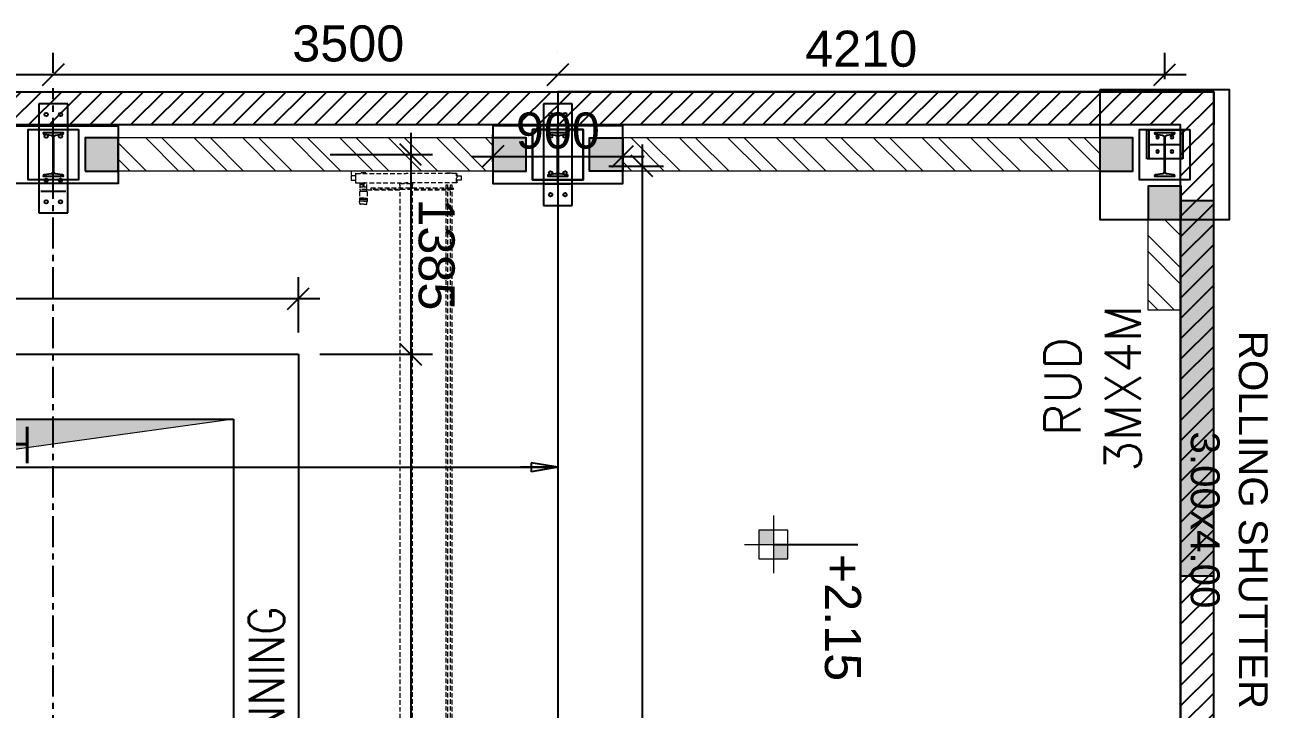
# Model space of a CAD drawing. Header units: millimetres. Extents: x -1427 to 62750, y 0 to 21191.
# Drawn here: x 54001 to 62626, y 14274 to 19020 of the extents above; entities that cross this region are included whole.
import ezdxf

# ---------------------------------------------------------------- set-up
doc = ezdxf.new("R2010")
doc.units = ezdxf.units.MM
doc.header["$MEASUREMENT"] = 0
for name, pattern in [('CENTER', [345.194, 215.747, -43.149, 43.149, -43.149]), ('CONTIN', [0]), ('HIDDEN', [9.525, 6.35, -3.175])]:
    doc.linetypes.add(name, pattern=pattern)
doc.layers.get('0').update_dxf_attribs({"linetype": 'CONTIN'})
doc.layers.get('Defpoints').update_dxf_attribs({"linetype": 'CONTINUOUS'})
for name, color, linetype in [('1', 7, 'CONTIN'), ('10', 7, 'CONTIN'), ('11', 6, 'CONTIN'), ('14', 1, 'CONTIN'), ('2', 6, 'CONTIN'), ('27', 7, 'CENTER'), ('STL', 1, 'CONTINUOUS')]:
    doc.layers.add(name, color=color, linetype=linetype)
for name, color, linetype, lineweight in [('Column', 1, 'CONTINUOUS', 25), ('dim', 3, 'CONTINUOUS', 18), ('Dimension', 3, 'CONTINUOUS', 20), ('Footing', 135, 'CONTINUOUS', 25), ('Plate', 7, 'CONTINUOUS', 25), ('TEXT', 7, 'CONTINUOUS', 25), ('wall', 7, 'CONTINUOUS', 20)]:
    doc.layers.add(name, color=color, linetype=linetype, lineweight=lineweight)
doc.layers.add('HATCH', color=252, linetype='CONTINUOUS', lineweight=13, true_color=0x969696)
doc.styles.add('ARIAL', font='ARIAL.TTF')
doc.styles.add('S', font='SIMPLEX.shx', dxfattribs={"width": 0.9})
doc.styles.add('SIMPLEX', font='SIMPLEX')
doc.styles.get("Standard").update_dxf_attribs({"font": 'txt.shx'})
doc.dimstyles.get("Standard").update_dxf_attribs({"dimtxt": 0.18, "dimasz": 0.18, "dimexe": 0.18, "dimexo": 0.0625, "dimgap": 0.09, "dimtad": 0, "dimtih": 1, "dimtoh": 1, "dimdec": 4, "dimzin": 0, "dimdsep": 46, "dimtxsty": 'Standard', "dimcen": 0.09, "dimadec": 0, "dimazin": 0, "dimtfac": 1, "dimtdec": 4, "dimtofl": 0, "dimtmove": 0, "dimatfit": 3, "dimfxl": 1, "dimtolj": 1, "dimtzin": 0, "dimarcsym": 0})
doc.dimstyles.new('STANDARD$0', dxfattribs={"dimscale": 0, "dimtxt": 250, "dimasz": 150, "dimexe": 150, "dimexo": 150, "dimgap": 50, "dimtad": 1, "dimdec": 0, "dimzin": 0, "dimdsep": 46, "dimtxsty": 'ARIAL', "dimcen": 0, "dimdle": 150, "dimadec": 0, "dimazin": 0, "dimtm": 1e-09, "dimtfac": 1.5, "dimtdec": 0, "dimtofl": 0, "dimtmove": 2, "dimatfit": 3, "dimfxl": 1, "dimtvp": 1, "dimtolj": 1, "dimtzin": 0, "dimarcsym": 0})

# ---------------------------------------------------------------- blocks, each defined once
blk = doc.blocks.new('WCOL')
for p, q in [((-113.914, 222.133), (113.914, 222.133)), ((0, 222.133), (0, 0)), ((-113.914, 0), (113.914, 0))]:
    blk.add_line(p, q)
blk = doc.blocks.new('BOLT_0')
at = {"layer": '1'}
blk.add_circle((0, 0), 25.4, dxfattribs=at)
blk = doc.blocks.new('ARROW')
at = {"layer": '2'}
for p, q in [((0, 0), (-259.155, 0)), ((0, 0), (-185.111, 30.852)), ((-185.111, 30.852), (-185.111, -30.852)), ((0, 0), (-185.111, -30.852))]:
    blk.add_line(p, q, dxfattribs=at)
blk = doc.blocks.new('asfa')
at = {"linetype": 'Continuous'}
h = blk.add_hatch(dxfattribs=at)
h.set_pattern_fill('ANSI31', color=1, scale=800, style=0)
h.set_pattern_definition([(45, (38075.48, 2656.93), (-70.71068, 70.71068), [])])
h.paths.add_polyline_path([(46833.7, 7136.1), (46833.7, 18556.1), (62248.7, 18556.1), (62248.7, 7136.1)])
h.paths.add_polyline_path([(47063.7, 18326.1), (47063.7, 7366.1), (58063.7, 7366.1), (62018.7, 7366.1), (62018.7, 18326.1)], flags=16)
blk.add_hatch(color=4, dxfattribs=at).paths.add_polyline_path([(62018.7, 17800.2), (62018.7, 15197.5), (62248.7, 15197.5), (62248.7, 17800.2)])
for p, q in [((57698.7, 18556.1), (57698.7, 7136.1)), ((62248.7, 18556.1), (62248.7, 18326.1)), ((61798.7, 18292.1), (61798.7, 18090.1)), ((62018.7, 18292.1), (62018.7, 18090.1)), ((61798.7, 18191.1), (62018.7, 18191.1))]:
    blk.add_line(p, q)
at = {"color": 3, "linetype": 'HIDDEN', "lineweight": 0, "ltscale": 5}
for p, q in [((56265.5, 18007.4), (56265.5, 17977.7)), ((56295.1, 17971.7), (56265.5, 17971.7)), ((56265.5, 17971.7), (56265.5, 17942)), ((56265.5, 17942), (56295.1, 17942)), ((56295.1, 17989.5), (56295.1, 17924.2)), ((56297.5, 17989.5), (56295.1, 17989.5)), ((56297.5, 17989.5), (56646.2, 17989.5)), ((56297.5, 17924.2), (56297.5, 17989.5)), ((56365.8, 17994), (56333.1, 17994)), ((56333.1, 17994), (56333.1, 17989.5)), ((56365.8, 17989.5), (56365.8, 17994)), ((56994.8, 17989.5), (56646.2, 17989.5)), ((56926.6, 17994), (56959.2, 17994)), ((56926.6, 17989.5), (56926.6, 17994)), ((56959.2, 17994), (56959.2, 17989.5)), ((56994.8, 17989.5), (56997.2, 17989.5)), ((56994.8, 17924.2), (56994.8, 17989.5)), ((56997.2, 17989.5), (56997.2, 17924.2)), ((56997.2, 17971.7), (57026.9, 17971.7)), ((57026.9, 17942), (56997.2, 17942)), ((57026.9, 17971.7), (57026.9, 17942)), ((56295.1, 17924.2), (56297.5, 17924.2)), ((56297.5, 17924.2), (56646.2, 17924.2)), ((56323, 17864.3), (56323, 17797.8)), ((56334.6, 17864.3), (56323, 17864.3)), ((56325, 17919.8), (56325, 17880.6)), ((56325, 17913.9), (56373.9, 17913.9)), ((56325, 17913), (56373.9, 17913)), ((56345, 17893.1), (56325, 17893.1)), ((56326, 17877.6), (56325.7, 17877.6)), ((56325.7, 17877.6), (56325.7, 17874.7)), ((56325.7, 17874.7), (56326, 17874.7)), ((56372.9, 17877.6), (56326, 17877.6)), ((56373.2, 17874.7), (56326, 17874.7)), ((56328.9, 17874.7), (56327.2, 17864.3)), ((56327.9, 17922.8), (56370.9, 17922.8)), ((56370.9, 17877.6), (56327.9, 17877.6)), ((56364.3, 17864.3), (56334.6, 17864.3)), ((56336.1, 17924.2), (56356.8, 17924.2)), ((56336.1, 17924.2), (56336.1, 17922.8)), ((56346.5, 17910.6), (56352.4, 17910.6)), ((56346.5, 17910.6), (56346.5, 17894.6)), ((56352.4, 17910.6), (56352.4, 17894.6)), ((56373.9, 17893.1), (56353.9, 17893.1)), ((56362.8, 17924.2), (56356.8, 17924.2)), ((56362.8, 17924.2), (56362.8, 17922.8)), ((56375.8, 17864.3), (56364.3, 17864.3)), ((56369.9, 17874.7), (56371.7, 17864.3)), ((56372.9, 17877.6), (56373.2, 17877.6)), ((56373.2, 17877.6), (56373.2, 17874.7)), ((56373.9, 17880.6), (56373.9, 17919.8)), ((56375.8, 17864.3), (56375.8, 17797.8)), ((56601.6, 17907.7), (56601.6, 17919.8)), ((56601.6, 17919.8), (56690.7, 17919.8)), ((56601.6, 17907.7), (56601.6, 7834.2)), ((56994.8, 17924.2), (56646.2, 17924.2)), ((56690.7, 17919.8), (56690.7, 17907.7)), ((56690.7, 7834.2), (56690.7, 17907.7)), ((56923.6, 17873.8), (56690.7, 17873.8)), ((56923.6, 7834.2), (56923.6, 17909.4)), ((56923.6, 17909.4), (56932.5, 17909.4)), ((56932.5, 17909.4), (56932.5, 7834.2)), ((56953.3, 7834.2), (56953.3, 17909.4)), ((56953.3, 17909.4), (56962.2, 17909.4)), ((56962.2, 17909.4), (56962.2, 7834.2)), ((56997.2, 17924.2), (56994.8, 17924.2)), ((56340.8, 17818.6), (56323, 17818.6)), ((56340.8, 17808.2), (56323, 17808.2)), ((56340.8, 17797.8), (56323, 17797.8)), ((56324.2, 17779.7), (56323, 17797.8)), ((56340.8, 17775.6), (56328.7, 17775.6)), ((56353.2, 17818.6), (56340.8, 17818.6)), ((56353.2, 17808.2), (56340.8, 17808.2)), ((56353.2, 17797.8), (56340.8, 17797.8)), ((56353.2, 17775.6), (56340.8, 17775.6)), ((56353.2, 17818.6), (56375.8, 17818.6)), ((56353.2, 17808.2), (56375.8, 17808.2)), ((56353.2, 17797.8), (56375.8, 17797.8)), ((56353.2, 17775.6), (56370.2, 17775.6)), ((56374.6, 17779.7), (56375.8, 17797.8))]:
    blk.add_line(p, q, dxfattribs=at)
for points in [[(62248.7, 7136.1), (46833.7, 7136.1), (46833.7, 18556.1), (62248.7, 18556.1)], [(57698.7, 7136.1), (62248.7, 7136.1), (62248.7, 18556.1), (57698.7, 18556.1)]]:
    blk.add_lwpolyline(points)
blk.add_lwpolyline([(47063.7, 18326.1), (47063.7, 7366.1), (58063.7, 7366.1), (62018.7, 7366.1), (62018.7, 18326.1), (47063.7, 18326.1)], close=True)
for points in [[(56601.6, 17873.8), (56369.9, 17873.8)], [(56953.3, 17873.8), (56932.5, 17873.8)]]:
    blk.add_lwpolyline(points, dxfattribs=at)
blk.add_lwpolyline([(56402.8, 17888.6), (56972.6, 17888.6), (56972.6, 17876.8), (56402.8, 17876.8)], close=True, dxfattribs=at)
at = {"color": 4, "linetype": 'Continuous'}
blk.add_lwpolyline([(62248.7, 15197.5), (62248.7, 17800.2), (62018.7, 17800.2), (62018.7, 15197.5)], close=True, dxfattribs=at)
at = {"color": 3, "linetype": 'HIDDEN', "lineweight": 0, "ltscale": 5}
for centre, radius, start, end in [((56327.9, 17919.8), 2.97, 90, 180), ((56327.9, 17880.6), 2.97, 180, 270), ((56345, 17894.6), 1.48, 270, 0), ((56353.9, 17894.6), 1.48, 180, 270), ((56370.9, 17919.8), 2.97, 0, 90), ((56370.9, 17880.6), 2.97, 270, 0), ((56328.7, 17780), 4.45, 183.81407, 270), ((56370.2, 17780), 4.45, 270, 356.18593)]:
    blk.add_arc(centre, radius, start, end, dxfattribs=at)
at = {"layer": '10'}
for p, q in [((54298.7, 18473.1), (54098.7, 18473.1)), ((54098.7, 18473.1), (54098.7, 17717.1)), ((54298.7, 17717.1), (54298.7, 18473.1)), ((57798.7, 18473.1), (57598.7, 18473.1)), ((57598.7, 18473.1), (57598.7, 17767.1)), ((57798.7, 17767.1), (57798.7, 18473.1)), ((61783.7, 18291.1), (62033.7, 18291.1)), ((61783.7, 18091.1), (61783.7, 18291.1)), ((62033.7, 18291.1), (62033.7, 18091.1)), ((62033.7, 18091.1), (61783.7, 18091.1)), ((54098.7, 17717.1), (54298.7, 17717.1)), ((57598.7, 17767.1), (57798.7, 17767.1))]:
    blk.add_line(p, q, dxfattribs=at)
at = {"layer": '2'}
blk.add_line((47198.7, 15951.1), (57698.7, 15951.1), dxfattribs=at)
at = {"layer": '27'}
blk.add_line((54198.7, 7112.3), (54198.7, 18579.8), dxfattribs=at)
at = {"layer": '10', "xscale": 0.4724409600000001, "yscale": 0.4724409600000001, "zscale": 0.4724409600000001}
for p in [(54148.7, 18398.1), (54248.7, 18398.1), (57648.7, 18398.1), (57748.7, 18398.1), (54148.7, 18248.1), (54248.7, 18248.1), (57648.7, 18248.1), (57748.7, 18248.1), (54148.7, 17942.1), (54248.7, 17942.1), (57648.7, 17992.1), (57748.7, 17992.1), (57648.7, 17842.1), (57748.7, 17842.1), (54148.7, 17792.1), (54248.7, 17792.1)]:
    blk.add_blockref('BOLT_0', p, dxfattribs=at)
at = {"layer": '10'}
for name, p, xscale, yscale, zscale, rotation in [('WCOL', (54198.7, 18326.1), 0.76812184, 2.08, 2.08, 180), ('WCOL', (57698.7, 18326.1), 0.76812184, 1.855, 1.855, 180), ('BOLT_0', (61858.7, 18241.1), -0.3937008, 0.3937008, 0.3937008, 270), ('BOLT_0', (61958.7, 18241.1), -0.3937008, 0.3937008, 0.3937008, 270), ('BOLT_0', (61858.7, 18141.1), -0.3937008, 0.3937008, 0.3937008, 270), ('BOLT_0', (61958.7, 18141.1), -0.3937008, 0.3937008, 0.3937008, 270)]:
    blk.add_blockref(name, p, dxfattribs=dict(at, xscale=xscale, yscale=yscale, zscale=zscale, rotation=rotation))
at = {"layer": '2'}
blk.add_blockref('ARROW', (57698.7, 15951.1), dxfattribs=at)
at = {"color": 4, "linetype": 'Continuous', "style": 'SIMPLEX'}
for s, p in [('3MX4M', (61743.4, 15919.6)), ('RUD', (61323.9, 16167.2))]:
    blk.add_text(s, height=250, rotation=90, dxfattribs=at).set_placement(p)
at = {"color": 7, "linetype": 'ByBlock', "lineweight": 0, "insert": (56289.8, 8981.5), "char_height": 245, "width": 17491.318, "attachment_point": 7, "rotation": 90, "style": 'S'}
blk.add_mtext('\\pxi6.53925,ql;{\\A1;10.0MT-CRANE TOP RUNNING \\P\\pi9.21775;   (BY OTHERS)}', dxfattribs=at)
at = {"layer": '11', "style": 'SIMPLEX'}
blk.add_text('CRANE RUNNING LENGTH', height=250, dxfattribs=at).set_placement((49902.9, 15980.7))
blk = doc.blocks.new('_Oblique')
at = {"color": 0, "linetype": 'ByBlock', "lineweight": -2}
blk.add_line((-0.5, -0.5), (0.5, 0.5), dxfattribs=at)
blk = doc.blocks.new('*D69676767')
at = {"layer": 'Defpoints', "color": 0, "linetype": 'Continuous'}
for p in [(84000.7, 3114.7), (76300.7, 2334.8), (84000.7, 2334.8)]:
    blk.add_point(p, dxfattribs=at)
at = {"layer": 'dim', "color": 0, "lineweight": -2, "ltscale": 200}
for p, q in [((76300.7, 2484.8), (76300.7, 3264.7)), ((84000.7, 2484.8), (84000.7, 3264.7)), ((76150.7, 3114.7), (84150.7, 3114.7))]:
    blk.add_line(p, q, dxfattribs=at)
at = {"layer": 'dim', "color": 0, "linetype": 'Continuous', "lineweight": -2, "xscale": 150, "yscale": 150, "zscale": 150, "rotation": 180}
blk.add_blockref('_Oblique', (76300.7, 3114.7), dxfattribs=at)
at = {"layer": 'dim', "color": 0, "linetype": 'Continuous', "lineweight": -2, "xscale": 150, "yscale": 150, "zscale": 150}
blk.add_blockref('_Oblique', (84000.7, 3114.7), dxfattribs=at)
at = {"layer": 'dim', "color": 0, "linetype": 'Continuous', "insert": (79804.1, 3306.3), "char_height": 250, "attachment_point": 5, "style": 'ARIAL'}
blk.add_mtext('\\A1;7700', dxfattribs=at)
blk = doc.blocks.new('*D70686868')
at = {"layer": 'Defpoints', "color": 0, "linetype": 'Continuous'}
for p in [(76300.7, 2334.8), (75915.6, -5365.2), (76300.7, -5365.2)]:
    blk.add_point(p, dxfattribs=at)
at = {"layer": 'dim', "color": 0, "lineweight": -2, "ltscale": 200}
for p, q in [((75915.6, 2484.8), (75915.6, -5515.2)), ((76150.7, 2334.8), (75765.6, 2334.8)), ((76150.7, -5365.2), (75765.6, -5365.2))]:
    blk.add_line(p, q, dxfattribs=at)
at = {"layer": 'dim', "color": 0, "linetype": 'Continuous', "lineweight": -2, "xscale": 150, "yscale": 150, "zscale": 150}
for p, rotation in [((75915.6, 2334.8), 90), ((75915.6, -5365.2), 270)]:
    blk.add_blockref('_Oblique', p, dxfattribs=dict(at, rotation=rotation))
at = {"layer": 'dim', "color": 0, "linetype": 'Continuous', "insert": (75763.5, -1515.2), "char_height": 200, "attachment_point": 5, "rotation": 90, "style": 'ARIAL'}
blk.add_mtext('\\A1;7700', dxfattribs=at)
blk = doc.blocks.new('*D72707070')
at = {"layer": 'Defpoints', "color": 0, "linetype": 'Continuous'}
for p in [(85305.2, 4718.8), (74996.2, 4338.1), (85305.2, 4338.1)]:
    blk.add_point(p, dxfattribs=at)
at = {"layer": 'dim', "color": 0, "lineweight": -2, "ltscale": 200}
for p, q in [((74996.2, 4488.1), (74996.2, 4868.8)), ((85305.2, 4488.1), (85305.2, 4868.8)), ((74846.2, 4718.8), (85455.2, 4718.8))]:
    blk.add_line(p, q, dxfattribs=at)
at = {"layer": 'dim', "color": 0, "linetype": 'Continuous', "lineweight": -2, "xscale": 150, "yscale": 150, "zscale": 150, "rotation": 180}
blk.add_blockref('_Oblique', (74996.2, 4718.8), dxfattribs=at)
at = {"layer": 'dim', "color": 0, "linetype": 'Continuous', "lineweight": -2, "xscale": 150, "yscale": 150, "zscale": 150}
blk.add_blockref('_Oblique', (85305.2, 4718.8), dxfattribs=at)
at = {"layer": 'dim', "color": 0, "linetype": 'Continuous', "insert": (80849.2, 4896.5), "char_height": 250, "attachment_point": 5, "style": 'ARIAL'}
blk.add_mtext('\\A1;10309', dxfattribs=at)
blk = doc.blocks.new('*D74727272')
at = {"layer": 'Defpoints', "color": 0, "linetype": 'Continuous'}
for p in [(74361.3, 634.8), (74498.1, 634.8), (74532.2, -2865.2)]:
    blk.add_point(p, dxfattribs=at)
at = {"layer": 'dim', "color": 0, "lineweight": -2, "ltscale": 200}
for p, q in [((74361.3, -3015.2), (74361.3, 784.8)), ((74348.1, 634.8), (74211.3, 634.8)), ((74382.2, -2865.2), (74211.3, -2865.2))]:
    blk.add_line(p, q, dxfattribs=at)
at = {"layer": 'dim', "color": 0, "linetype": 'Continuous', "lineweight": -2, "xscale": 150, "yscale": 150, "zscale": 150}
for p, rotation in [((74361.3, 634.8), 90), ((74361.3, -2865.2), 270)]:
    blk.add_blockref('_Oblique', p, dxfattribs=dict(at, rotation=rotation))
at = {"layer": 'dim', "color": 0, "linetype": 'Continuous', "insert": (74183.6, -1115.2), "char_height": 250, "attachment_point": 5, "rotation": 90, "style": 'ARIAL'}
blk.add_mtext('\\A1;3500', dxfattribs=at)
blk = doc.blocks.new('*D75737373')
at = {"layer": 'Defpoints', "color": 0, "linetype": 'Continuous'}
for p in [(74361.3, 4134.8), (74361.3, 4134.8), (74498.1, 634.8)]:
    blk.add_point(p, dxfattribs=at)
at = {"layer": 'dim', "color": 0, "lineweight": -2, "ltscale": 200}
for p, q in [((74361.3, 484.8), (74361.3, 4284.8)), ((74211.3, 4134.8), (74211.3, 4134.8)), ((74348.1, 634.8), (74211.3, 634.8))]:
    blk.add_line(p, q, dxfattribs=at)
at = {"layer": 'dim', "color": 0, "linetype": 'Continuous', "lineweight": -2, "xscale": 150, "yscale": 150, "zscale": 150}
for p, rotation in [((74361.3, 4134.8), 90), ((74361.3, 634.8), 270)]:
    blk.add_blockref('_Oblique', p, dxfattribs=dict(at, rotation=rotation))
at = {"layer": 'dim', "color": 0, "linetype": 'Continuous', "insert": (74147.1, 2680.8), "char_height": 250, "attachment_point": 5, "rotation": 90, "style": 'ARIAL'}
blk.add_mtext('\\A1;3500', dxfattribs=at)
blk = doc.blocks.new('*D76747474')
at = {"layer": 'Defpoints', "color": 0, "linetype": 'Continuous'}
for p in [(74361.3, 8344.8), (74543.7, 8344.8), (74361.3, 4134.8)]:
    blk.add_point(p, dxfattribs=at)
at = {"layer": 'dim', "color": 0, "lineweight": -2, "ltscale": 200}
for p, q in [((74361.3, 3984.8), (74361.3, 8494.8)), ((74393.7, 8344.8), (74211.3, 8344.8)), ((74211.3, 4134.8), (74211.3, 4134.8))]:
    blk.add_line(p, q, dxfattribs=at)
at = {"layer": 'dim', "color": 0, "linetype": 'Continuous', "lineweight": -2, "xscale": 150, "yscale": 150, "zscale": 150}
for p, rotation in [((74361.3, 8344.8), 90), ((74361.3, 4134.8), 270)]:
    blk.add_blockref('_Oblique', p, dxfattribs=dict(at, rotation=rotation))
at = {"layer": 'dim', "color": 0, "linetype": 'Continuous', "insert": (74183.7, 6239.8), "char_height": 250, "attachment_point": 5, "rotation": 90, "style": 'ARIAL'}
blk.add_mtext('\\A1;4210', dxfattribs=at)
blk = doc.blocks.new('PLevel')
at = {"layer": 'Dimension', "ltscale": 0.5}
h = blk.add_hatch(color=256, dxfattribs=at)
h.paths.add_polyline_path([(100, 0), (0, 0), (0, -100), (100, -100)])
h.paths.add_polyline_path([(0, 100), (-100, 100), (-100, 0), (0, 0)])
for p, q in [((0, -200), (0, 200)), ((200, 0), (-200, 0))]:
    blk.add_line(p, q, dxfattribs=at)
blk.add_lwpolyline([(-100, -100), (100, -100), (100, 100), (-100, 100)], close=True, dxfattribs=at)
blk = doc.blocks.new('*D79777777')
at = {"layer": 'Defpoints', "color": 0, "linetype": 'Continuous'}
for p in [(76300.7, 3114.7), (74916.2, 2405.9), (76300.7, 2334.8)]:
    blk.add_point(p, dxfattribs=at)
at = {"layer": 'dim', "color": 0, "lineweight": -2, "ltscale": 200}
for p, q in [((74916.2, 2555.9), (74916.2, 3264.7)), ((76300.7, 2484.8), (76300.7, 3264.7)), ((74766.2, 3114.7), (76450.7, 3114.7))]:
    blk.add_line(p, q, dxfattribs=at)
at = {"layer": 'dim', "color": 0, "linetype": 'Continuous', "lineweight": -2, "xscale": 150, "yscale": 150, "zscale": 150, "rotation": 180}
blk.add_blockref('_Oblique', (74916.2, 3114.7), dxfattribs=at)
at = {"layer": 'dim', "color": 0, "linetype": 'Continuous', "lineweight": -2, "xscale": 150, "yscale": 150, "zscale": 150}
blk.add_blockref('_Oblique', (76300.7, 3114.7), dxfattribs=at)
at = {"layer": 'dim', "color": 0, "linetype": 'Continuous', "insert": (75608.5, 3292.4), "char_height": 250, "attachment_point": 5, "style": 'ARIAL'}
blk.add_mtext('\\A1;1385', dxfattribs=at)
blk = doc.blocks.new('col')
at = {"layer": 'STL', "ltscale": 500}
blk.add_lwpolyline([(-150, 0), (-150, -70), (-148.3, -70, 0.373883), (-141.4, -64), (-134.6, -15.8, -0.373878), (-120.8, -3.8), (0, -3.7), (120.8, -3.8, -0.373878), (134.6, -15.8), (141.4, -64, 0.373883), (148.3, -70), (150, -70), (150, 0), (150, 70), (148.3, 70, 0.373883), (141.4, 64), (134.6, 15.8, -0.373878), (120.8, 3.8), (0, 3.8), (-120.8, 3.8, -0.373878), (-134.6, 15.8), (-141.4, 64, 0.373883), (-148.3, 70), (-150, 70)], format="xyb", close=True, dxfattribs=at)
blk = doc.blocks.new('*D83818181')
at = {"color": 0, "linetype": 'Continuous', "lineweight": -2}
for p, q in [((57248.7, 18070.1), (57248.7, 18257.6)), ((58148.7, 18070.1), (58148.7, 18257.6)), ((57098.7, 18107.6), (58298.7, 18107.6))]:
    blk.add_line(p, q, dxfattribs=at)
at = {"layer": 'Defpoints', "color": 0, "linetype": 'Continuous'}
for p in [(58148.7, 18107.6), (57248.7, 17920.1), (58148.7, 17920.1)]:
    blk.add_point(p, dxfattribs=at)
at = {"color": 0, "linetype": 'Continuous', "lineweight": -2, "xscale": 150, "yscale": 150, "zscale": 150, "rotation": 180}
blk.add_blockref('_Oblique', (57248.7, 18107.6), dxfattribs=at)
at = {"color": 0, "linetype": 'Continuous', "lineweight": -2, "xscale": 150, "yscale": 150, "zscale": 150}
blk.add_blockref('_Oblique', (58148.7, 18107.6), dxfattribs=at)
at = {"color": 0, "linetype": 'Continuous', "insert": (57698.7, 18285.3), "char_height": 250, "attachment_point": 5, "style": 'ARIAL'}
blk.add_mtext('\\A1;900', dxfattribs=at)
blk = doc.blocks.new('ghask')
at = {"layer": 'HATCH', "ltscale": 200}
for points in [[(75136.2, 8459.8), (75136.2, 8229.8), (75366.2, 8229.8), (75366.2, 8459.8)], [(74801.2, 8124.8), (74801.2, 7894.8), (75031.2, 7894.8), (75031.2, 8124.8)], [(74801.2, 4354.8), (74801.2, 4584.8), (75031.2, 4584.8), (75031.2, 4354.8)], [(74801.2, 3914.8), (74801.2, 3684.8), (75031.2, 3684.8), (75031.2, 3914.8)], [(74801.2, 1084.8), (74801.2, 854.8), (75031.2, 854.8), (75031.2, 1084.8)]]:
    blk.add_hatch(color=256, dxfattribs=at).paths.add_polyline_path(points)
h = blk.add_hatch(color=256, dxfattribs=at)
h.dxf.hatch_style = 1
h.paths.add_polyline_path([(77605.5, -4257.2), (76750.7, 1884.8), (76750.7, -4915.2), (83550.7, -4915.2)])
at = {"layer": 'wall', "lineweight": 9, "ltscale": 200}
h = blk.add_hatch(dxfattribs=at)
h.set_pattern_fill('ANSI32', color=9, scale=25)
h.set_pattern_definition([(45, (-147294.9, -252486.24), (-168.3798, 168.3798), []), (45, (-147182.65, -252486.24), (-168.3798, 168.3798), [])])
h.paths.add_polyline_path([(75996.2, 8459.8), (75366.2, 8459.8), (75366.2, 8344.8), (75996.2, 8344.8)])
h.paths.add_polyline_path([(75996.2, 8344.8), (75366.2, 8344.8), (75366.2, 8229.8), (75996.2, 8229.8)])
h = blk.add_hatch(dxfattribs=at)
h.set_pattern_fill('ANSI32', color=9, scale=25)
h.set_pattern_definition([(45, (-184576.6, -237338), (-168.3798, 168.3798), []), (45, (-184464.34, -237338), (-168.3798, 168.3798), [])])
h.paths.add_polyline_path([(75366.2, -6250.2), (75366.2, -6480.2), (78420.7, -6480.2), (78420.7, -6250.2)])
h.paths.add_polyline_path([(75031.2, -3315.2), (74801.2, -3315.2), (74802.2, -5915.2), (75032.2, -5915.2)])
h.paths.add_polyline_path([(74802.2, -2415.2), (75032.2, -2415.2), (75031.2, 184.8), (74801.2, 184.8)])
h.paths.add_polyline_path([(74801.2, 4584.8), (75031.2, 4584.8), (75032.2, 7894.8), (74802.2, 7894.8)])
h.paths.add_polyline_path([(75031.2, 3684.8), (74801.2, 3684.8), (74801.2, 1084.8), (75031.2, 1084.8)])
at = {"layer": 'Column', "ltscale": 200}
for points in [[(75366.2, 8229.8), (75366.2, 8459.8), (75136.2, 8459.8), (75136.2, 8229.8), (75366.2, 8229.8)], [(75031.2, 7894.8), (75031.2, 8124.8), (74801.2, 8124.8), (74801.2, 7894.8), (75031.2, 7894.8)], [(75031.2, 4584.8), (75031.2, 4354.8), (74801.2, 4354.8), (74801.2, 4584.8), (75031.2, 4584.8)], [(75031.2, 3684.8), (75031.2, 3914.8), (74801.2, 3914.8), (74801.2, 3684.8), (75031.2, 3684.8)], [(75031.2, 854.8), (75031.2, 1084.8), (74801.2, 1084.8), (74801.2, 854.8), (75031.2, 854.8)]]:
    blk.add_lwpolyline(points, dxfattribs=at)
for points in [[(76300.7, 2334.8), (84000.7, 2334.8), (84000.7, -5365.2), (76300.7, -5365.2)], [(76750.7, 1884.8), (83550.7, 1884.8), (83550.7, -4915.2), (76750.7, -4915.2)]]:
    blk.add_lwpolyline(points, close=True, dxfattribs=at)
at = {"layer": 'Footing', "ltscale": 200}
for points in [[(74466.2, 7894.8), (75366.2, 7894.8), (75366.2, 8794.8), (74466.2, 8794.8)], [(74716.2, 4584.8), (74716.2, 3684.8), (75116.2, 3684.8), (75116.2, 4584.8)], [(74716.2, 1084.8), (75116.2, 1084.8), (75116.2, 184.8), (74716.2, 184.8)]]:
    blk.add_lwpolyline(points, close=True, dxfattribs=at)
at = {"layer": 'HATCH', "ltscale": 200}
blk.add_line((76750.7, 1884.8), (77605.5, -4257.2), dxfattribs=at)
at = {"layer": 'Plate', "ltscale": 0.5}
for points in [[(74741.2, 8519.8), (75091.2, 8519.8), (75091.2, 8169.8), (74741.2, 8169.8)], [(74741.2, 4309.8), (75091.2, 4309.8), (75091.2, 3959.8), (74741.2, 3959.8)], [(74741.2, 3959.8), (75091.2, 3959.8), (75091.2, 4309.8), (74741.2, 4309.8)], [(74741.2, 809.8), (75091.2, 809.8), (75091.2, 459.8), (74741.2, 459.8)]]:
    blk.add_lwpolyline(points, close=True, dxfattribs=at)
at = {"layer": 'wall', "lineweight": 20, "ltscale": 200}
for p, q in [((79931.7, 8459.8), (75366.2, 8459.8)), ((75996.2, 8459.8), (75996.2, 8229.8)), ((75996.2, 8229.8), (75366.2, 8229.8)), ((74801.2, 8124.8), (74801.2, 4354.8)), ((75031.2, 8124.8), (75031.2, 4354.8)), ((74801.2, 3913.3), (74801.2, 854.8)), ((75031.2, 3913.3), (75031.2, 854.8))]:
    blk.add_line(p, q, dxfattribs=at)
at = {"layer": 'Footing'}
for p in [(74916.2, 8344.8), (74916.2, 4134.8), (74916.2, 634.8)]:
    blk.add_blockref('col', p, dxfattribs=at)
at = {"layer": 'TEXT', "ltscale": 0.05, "insert": (76025.3, 8523.2), "char_height": 200, "width": 2850.082, "attachment_point": 7, "style": 'ARIAL'}
blk.add_mtext('\\pxqc;ROLLING SHUTTER 3.00x4.00', dxfattribs=at)
at = {"layer": 'TEXT', "color": 9, "lineweight": 9, "insert": (77685.1, 6238), "char_height": 250, "attachment_point": 1, "line_spacing_factor": 2.5, "style": 'ARIAL'}
blk.add_mtext('+2.15', dxfattribs=at)
at = {"layer": 'dim', "ltscale": 200}
for base, p1, p2, override, picture, middle in [((74361.3, 8344.8), (74361.3, 4134.8), (74543.7, 8344.8), {"dimscale": 1, "dimfxl": 400}, '*D76747474', (74183.7, 6239.8)), ((75915.6, -5365.2), (76300.7, 2334.8), (76300.7, -5365.2), {"dimscale": 1, "dimtxt": 200, "dimfxl": 100}, '*D70686868', (75763.5, -1515.2)), ((74361.3, 634.8), (74532.2, -2865.2), (74498.1, 634.8), {"dimscale": 1, "dimfxl": 400}, '*D74727272', (74183.6, -1115.2))]:
    dim = blk.add_linear_dim(base=base, p1=p1, p2=p2, angle=90, dimstyle='STANDARD$0', override=override, dxfattribs=at)
    dim.commit()
    dim.dimension.update_dxf_attribs({"geometry": picture, "text_midpoint": middle})
for base, p1, p2, picture, middle in [((85305.2, 4718.8), (74996.2, 4338.1), (85305.2, 4338.1), '*D72707070', (80849.2, 4896.5)), ((84000.7, 3114.7), (76300.7, 2334.8), (84000.7, 2334.8), '*D69676767', (79804.1, 3306.3))]:
    dim = blk.add_linear_dim(base=base, p1=p1, p2=p2, dimstyle='STANDARD$0', override={"dimscale": 1, "dimfxl": 400}, dxfattribs=at)
    dim.commit()
    dim.dimension.update_dxf_attribs({"geometry": picture, "text_midpoint": middle, "dimtype": 160})
dim = blk.add_linear_dim(base=(74361.3, 4134.8), p1=(74498.1, 634.8), p2=(74361.3, 4134.8), angle=90, dimstyle='STANDARD$0', override={"dimscale": 1, "dimfxl": 400}, dxfattribs=at)
dim.commit()
dim.dimension.update_dxf_attribs({"geometry": '*D75737373', "text_midpoint": (74147.1, 2680.8), "dimtype": 160})
dim = blk.add_linear_dim(base=(76300.7310492, 3114.6779778), p1=(74916.2310492, 2405.8576812), p2=(76300.7310492, 2334.802461), dimstyle='STANDARD$0', override={"dimscale": 1, "dimfxl": 400}, dxfattribs=at)
dim.commit()
dim.dimension.update_dxf_attribs({"geometry": '*D79777777', "text_midpoint": (75608.4810492, 3292.4064908)})
at = {"layer": 'Dimension', "color": 9, "lineweight": 9, "annotation_type": 0, "has_hookline": 1, "hookline_direction": 0, "text_width": 850.3}
blk.add_leader([(77620.1, 5629.8), (77620.1, 6216), (77621.1, 6216)], dimstyle='Standard', override={"dimscale": 1, "dimasz": 1, "dimgap": 65, "dimldrblk": 'PLevel'}, dxfattribs=at)

msp = doc.modelspace()

# ---------------------------------------------------------------- block references
at = {"linetype": 'Continuous'}
msp.add_blockref('asfa', (0, 0), dxfattribs=at)
at = {"layer": '14', "color": 1, "linetype": 'Continuous', "rotation": 270}
msp.add_blockref('ghask', (53563.9, 93036.3), dxfattribs=at)

# ---------------------------------------------------------------- dimensions: what is measured, and where the dimension line sits
at = {"linetype": 'Continuous'}
dim = msp.add_linear_dim(base=(58148.7, 18107.6), p1=(57248.7, 17920.1), p2=(58148.7, 17920.1), dimstyle='STANDARD$0', override={"dimscale": 1}, dxfattribs=at)
dim.commit()
dim.dimension.update_dxf_attribs({"geometry": '*D83818181', "text_midpoint": (57698.7, 18285.3)})

doc.saveas('drawing.dxf')
